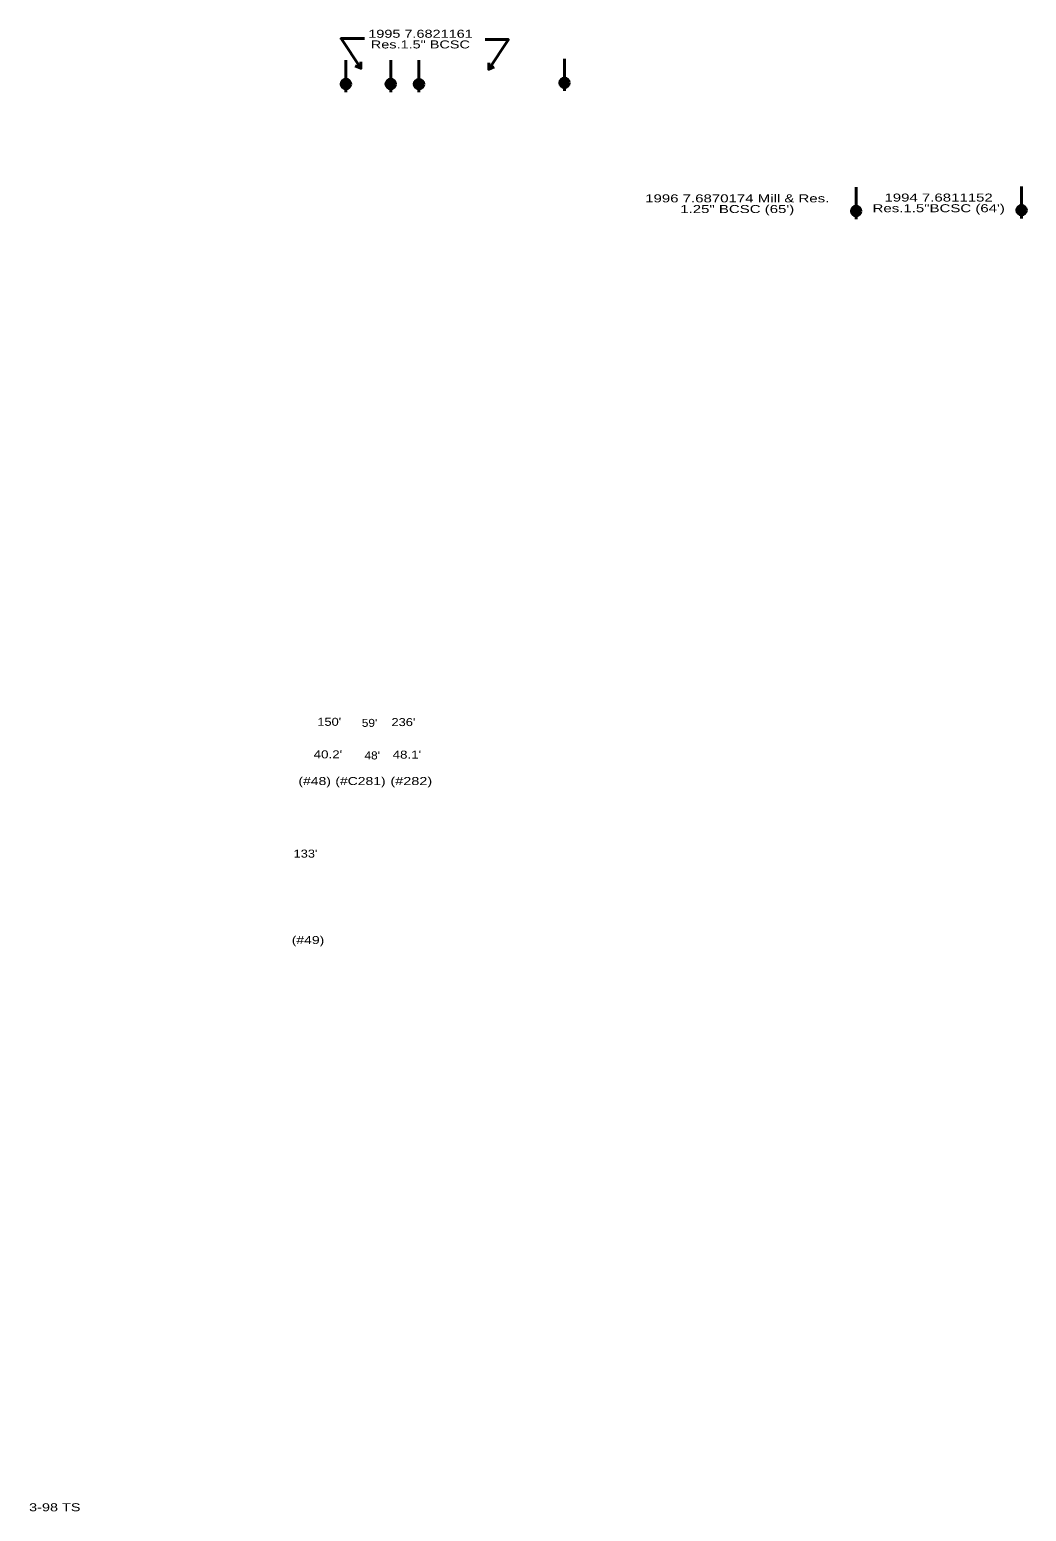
# Model space of a CAD drawing. Extents: x 0.77 to 4.5, y -6.42 to -0.87.
import ezdxf
from ezdxf.enums import TextEntityAlignment as Align

# ---------------------------------------------------------------- set-up
doc = ezdxf.new("R2010")
doc.units = 0
doc.header["$LTSCALE"] = 0.012
doc.layers.add('1', color=7, linetype='Continuous', lineweight=40)

msp = doc.modelspace()

# ---------------------------------------------------------------- hatches: boundary and pattern name
at = {"layer": '1'}
for points in [[(1.97192, -1.07047, 1), (1.93609, -1.07047, 1)], [(2.13992, -1.07047, 1), (2.10409, -1.07047, 1)], [(2.24564, -1.07061, 1), (2.20981, -1.07061, 1)], [(2.79095, -1.06568, 1), (2.75512, -1.06568, 1)], [(3.88392, -1.54647, 1), (3.84809, -1.54647, 1)], [(4.50392, -1.54347, 1), (4.46809, -1.54347, 1)]]:
    msp.add_hatch(color=256, dxfattribs=at).paths.add_polyline_path(points)

# ---------------------------------------------------------------- linework, layer by layer
for p, q in [((1.954, -1.101), (1.954, -0.981)), ((2.01, -1.011), (2.01, -0.987)), ((2.122, -1.101), (2.122, -0.981)), ((2.227, -1.101), (2.227, -0.981)), ((2.489, -1.015), (2.489, -0.991)), ((2.773, -1.096), (2.773, -0.976)), ((3.866, -1.577), (3.866, -1.457)), ((4.486, -1.574), (4.486, -1.454))]:
    msp.add_line(p, q, dxfattribs=at)
for points in [[(2.023, -0.9), (1.936, -0.9), (2.01, -1.011), (1.989, -1.002)], [(2.476, -0.904), (2.563, -0.904), (2.489, -1.015), (2.51, -1.006)]]:
    msp.add_lwpolyline(points, dxfattribs=at)
for centre in [(1.954, -1.07047), (2.122, -1.07047), (2.22773, -1.07061), (2.77304, -1.06568), (3.866, -1.54647), (4.486, -1.54347)]:
    msp.add_circle(centre, 0.01792, dxfattribs=at)

# ---------------------------------------------------------------- texts
for s, width, p in [('1995 7.6821161', 1.35, (2.2335, -0.897)), ('Res.1.5" BCSC', 1.35, (2.233, -0.937)), ('1996 7.6870174 Mill & Res.', 1.4, (3.4205, -1.514)), ('1994 7.6811152', 1.4, (4.175, -1.511)), ('1.25" BCSC (65\')', 1.4, (3.4205, -1.554)), ('Res.1.5"BCSC (64\')', 1.4, (4.1755, -1.551)), ("150'", 1.2, (1.8915, -3.476)), ("59'", 1.1, (2.0425, -3.48)), ("236'", 1.2, (2.1695, -3.477)), ("40.2'", 1.25, (1.8865, -3.598)), ("48'", 1.1, (2.0525, -3.602)), ("48.1'", 1.25, (2.1825, -3.599)), ('(#48)', 1.3, (1.837, -3.698)), ('(#C281)', 1.3, (2.0085, -3.698)), ('(#282)', 1.35, (2.199, -3.698)), ("133'", 1.2, (1.8025, -3.97)), ('(#49)', 1.3, (1.812, -4.294)), ('3-98 TS', 1.35, (0.863, -6.42))]:
    msp.add_text(s, height=0.03, dxfattribs=dict(at, width=width)).set_placement(p, align=Align.CENTER)

doc.saveas('drawing.dxf')
